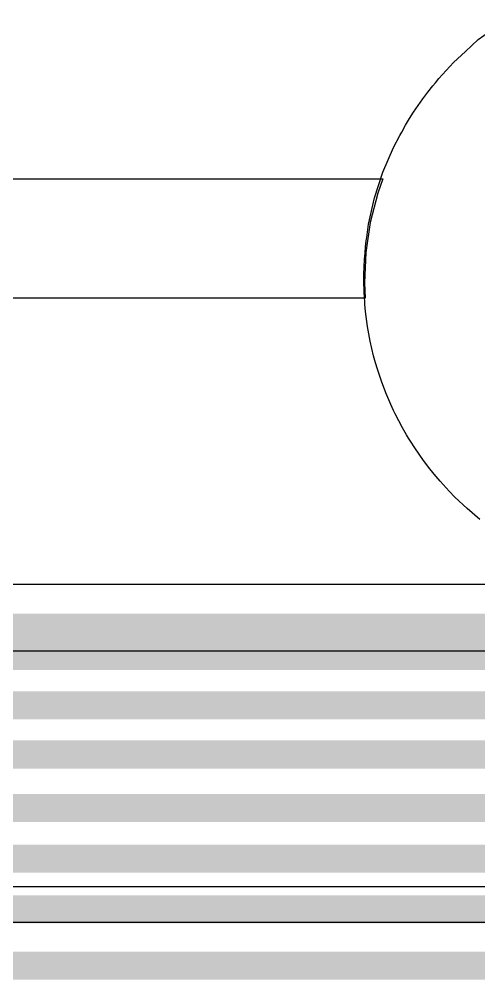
# Model space of a CAD drawing. Header units: inches. Extents: x -27 to 142, y -1 to 42.
# Drawn here: x 99.58 to 102.84, y -1 to 5.82 of the extents above; entities that cross this region are included whole.
import ezdxf

# ---------------------------------------------------------------- set-up
doc = ezdxf.new("R2010")
doc.units = ezdxf.units.IN
for name, color, linetype in [('Bottom Layer', 5, 'Continuous'), ('Keep-Out Layer', 6, 'Continuous'), ('Mechanical 1', 6, 'Continuous'), ('Top Layer', 1, 'Continuous'), ('Top Overlay', 2, 'Continuous'), ('Top Solder', 216, 'Continuous')]:
    doc.layers.add(name, color=color, linetype=linetype)

msp = doc.modelspace()

# ---------------------------------------------------------------- linework, layer by layer
at = {"layer": 'Bottom Layer'}
msp.add_line((117.5148, 1.8078), (93.4753, 1.8078), dxfattribs=at)
for points in [[(74.5, 1.4, 0.4, 0.4, 0), (117.7, 1.4, 0.4, 0.4, 0)], [(74.05, 0.95, 0.2, 0.2, 0), (121.3454, 0.95, 0.2, 0.2, 0)], [(73.7, 0.6, 0.2, 0.2, 0), (121.8, 0.6, 0.2, 0.2, 0)], [(73.48, 0.22, 0.2, 0.2, 0), (122.12, 0.22, 0.2, 0.2, 0)], [(73.14, -0.14, 0.2, 0.2, 0), (122.66, -0.14, 0.2, 0.2, 0)], [(72.8, -0.5, 0.2, 0.2, 0), (123.2, -0.5, 0.2, 0.2, 0)]]:
    msp.add_lwpolyline(points, format="xyseb", dxfattribs=at)
at = {"layer": 'Keep-Out Layer'}
msp.add_lwpolyline([(-20.0389, -0.9, 0.2, 0.2, 0), (135.8253, -0.9, 0.2, 0.2, 0)], format="xyseb", dxfattribs=at)
at = {"layer": 'Mechanical 1'}
msp.add_lwpolyline([(-20.0389, -0.9, 0.2, 0.2, 0), (135.8253, -0.9, 0.2, 0.2, 0)], format="xyseb", dxfattribs=at)
at = {"layer": 'Top Layer'}
msp.add_line((135.5905, -0.5941), (-19.8043, -0.5941), dxfattribs=at)
at = {"layer": 'Top Overlay'}
for p, q in [((102.8374, 5.6785), (103.0371, 5.8238)), ((102.746, 5.5955), (102.8374, 5.6785)), ((102.6622, 5.5157), (102.7174, 5.5695)), ((102.7174, 5.5695), (102.746, 5.5955)), ((102.746, 5.5955), (102.746, 5.5955)), ((102.5574, 5.4025), (102.6088, 5.46)), ((102.6088, 5.46), (102.6622, 5.5157)), ((102.5326, 5.3729), (102.5574, 5.4025)), ((102.4779, 5.3049), (102.514, 5.3506)), ((102.514, 5.3506), (102.5326, 5.3729)), ((102.4092, 5.2108), (102.4429, 5.2583)), ((102.4429, 5.2583), (102.4779, 5.3049)), ((102.3777, 5.1638), (102.393, 5.1866)), ((102.393, 5.1866), (102.4092, 5.2108)), ((102.3483, 5.1174), (102.3777, 5.1638)), ((102.293, 5.0225), (102.32, 5.0703)), ((102.32, 5.0703), (102.3483, 5.1174)), ((102.2348, 4.9136), (102.28, 4.9983)), ((102.28, 4.9983), (102.293, 5.0225)), ((102.28, 4.9983), (102.28, 4.9983)), ((102.1597, 4.737), (102.2348, 4.9136)), ((102.1005, 4.5544), (102.1597, 4.737)), ((102.0578, 4.3672), (102.1005, 4.5544)), ((102.0448, 4.2721), (102.0578, 4.3672)), ((102.0367, 4.2067), (102.0418, 4.2504)), ((102.0418, 4.2504), (102.0448, 4.2721)), ((102.0448, 4.2721), (102.0448, 4.2721)), ((102.0293, 4.1191), (102.0326, 4.1629)), ((102.0326, 4.1629), (102.0367, 4.2067)), ((102.0273, 4.0821), (102.0281, 4.0971)), ((102.0281, 4.0971), (102.0293, 4.1191)), ((102.0281, 4.0971), (102.0281, 4.0971)), ((102.0252, 4.0221), (102.026, 4.0521)), ((102.026, 4.0521), (102.0273, 4.0821)), ((102.0248, 3.9921), (102.0252, 4.0221)), ((102.0248, 3.9771), (102.0248, 3.9921)), ((102.0248, 3.9716), (102.0248, 3.9771)), ((102.0248, 3.9771), (102.0248, 3.9771)), ((102.0248, 3.9771), (102.0248, 3.9771)), ((102.0248, 3.9771), (102.0248, 3.9771)), ((102.0249, 3.9607), (102.0248, 3.9716)), ((102.025, 3.9497), (102.0249, 3.9607)), ((102.0251, 3.9388), (102.025, 3.9497)), ((102.0252, 3.9333), (102.0251, 3.9388)), ((102.0256, 3.9166), (102.0252, 3.9333)), ((102.0268, 3.8831), (102.0256, 3.9166)), ((102.0284, 3.8497), (102.0268, 3.8831)), ((102.0306, 3.8162), (102.0284, 3.8497)), ((102.032, 3.7995), (102.0306, 3.8162)), ((102.0363, 3.7466), (102.032, 3.7996)), ((102.032, 3.7996), (102.032, 3.7995)), ((102.0501, 3.6412), (102.0363, 3.7466)), ((102.069, 3.5367), (102.0501, 3.6412)), ((102.0931, 3.4332), (102.069, 3.5367)), ((102.1077, 3.3821), (102.0931, 3.4332)), ((102.1201, 3.3387), (102.1077, 3.3821)), ((102.1077, 3.3821), (102.1077, 3.3821)), ((102.1484, 3.2531), (102.1201, 3.3387)), ((102.1803, 3.1688), (102.1484, 3.2531)), ((102.2156, 3.0858), (102.1803, 3.1688)), ((102.235, 3.0451), (102.2156, 3.0858)), ((102.2471, 3.0199), (102.235, 3.0451)), ((102.235, 3.0451), (102.235, 3.0451)), ((102.2724, 2.9701), (102.2471, 3.0199)), ((102.299, 2.9209), (102.2724, 2.9701)), ((102.3268, 2.8724), (102.299, 2.9209)), ((102.3413, 2.8486), (102.3268, 2.8724)), ((102.3556, 2.8252), (102.3413, 2.8486)), ((102.3413, 2.8486), (102.3413, 2.8486)), ((102.3853, 2.779), (102.3556, 2.8252)), ((102.4161, 2.7336), (102.3853, 2.779)), ((102.448, 2.689), (102.4161, 2.7336)), ((102.4645, 2.6672), (102.448, 2.689)), ((102.4839, 2.6415), (102.4645, 2.6672)), ((102.524, 2.5914), (102.4839, 2.6415)), ((102.5656, 2.5424), (102.524, 2.5914)), ((102.6085, 2.4946), (102.5656, 2.5424)), ((102.6307, 2.4714), (102.6085, 2.4946)), ((102.6716, 2.4285), (102.6307, 2.4714)), ((102.7578, 2.347), (102.6716, 2.4285)), ((102.8482, 2.2702), (102.7578, 2.347))]:
    msp.add_line(p, q, dxfattribs=at)
at = {"layer": 'Top Solder'}
for p, q in [((98.9118, 4.69), (102.1587, 4.69)), ((102.1587, 4.69), (102.1231, 4.5882)), ((102.1231, 4.5882), (102.0687, 4.3796)), ((102.0687, 4.3796), (102.0375, 4.1662)), ((102.0375, 4.1662), (102.0296, 3.9508)), ((102.0296, 3.9508), (102.0345, 3.843)), ((102.0345, 3.843), (98.0861, 3.843)), ((102.0345, 3.843), (102.0345, 3.843)), ((82.7303, 1.3367), (111.8382, 1.3367)), ((135.38, -0.34), (-19.5787, -0.34))]:
    msp.add_line(p, q, dxfattribs=at)

doc.saveas('drawing.dxf')
